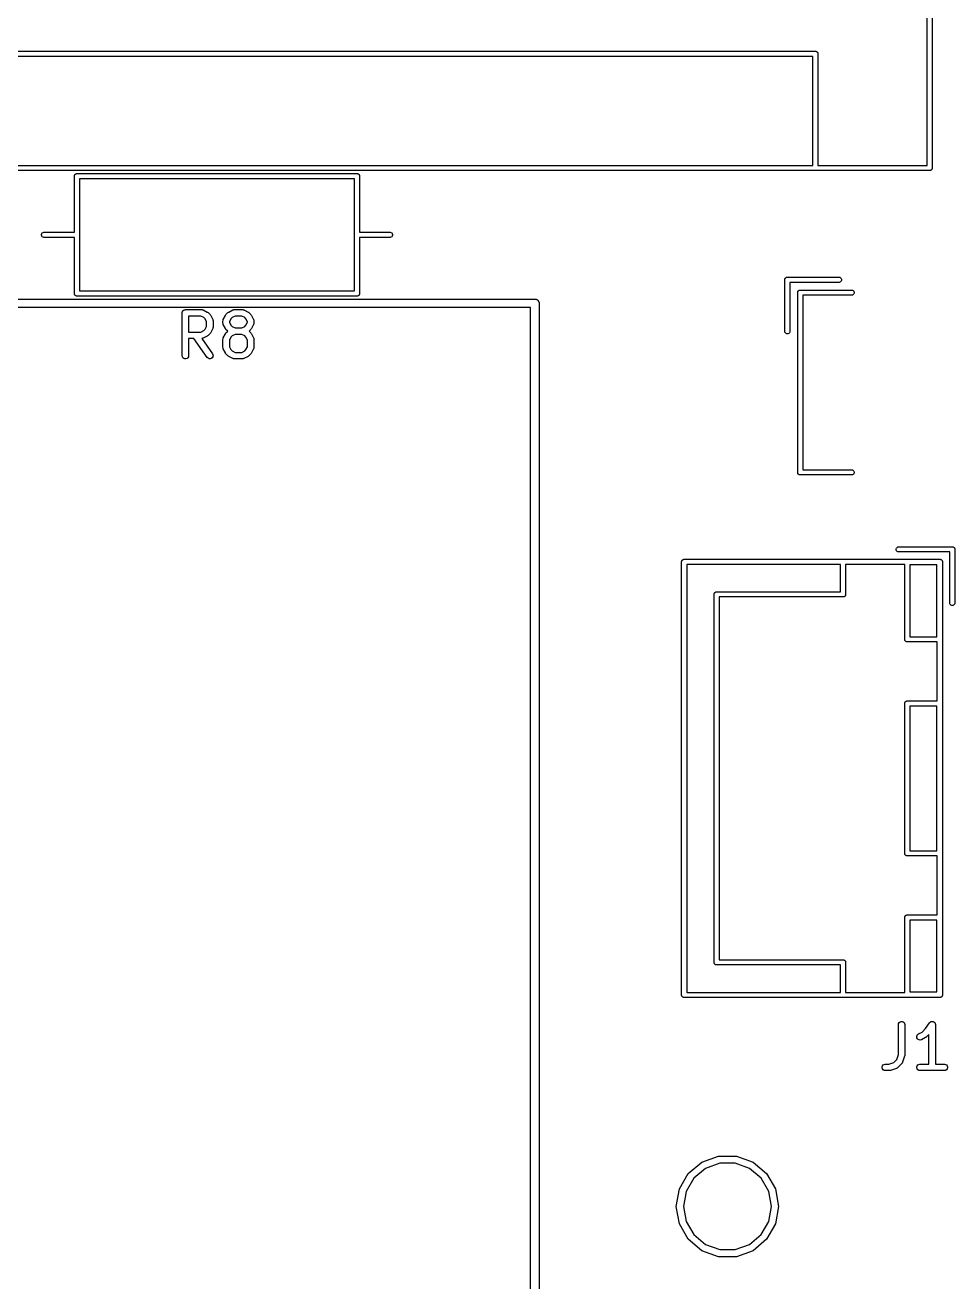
# Model space of a CAD drawing. Extents: x 0 to 100, y 0 to 100.
# Drawn here: x 50.6 to 72.31, y 29.24 to 58.6 of the extents above; entities that cross this region are included whole.
import ezdxf

# ---------------------------------------------------------------- set-up
doc = ezdxf.new("R2010")
doc.units = 0
doc.header["$MEASUREMENT"] = 0
doc.layers.add('BLACK', color=7, linetype='CONTINUOUS')

msp = doc.modelspace()

# ---------------------------------------------------------------- linework, layer by layer
at = {"layer": 'BLACK', "linetype": 'CONTINUOUS'}
for p, q in [((71.66, 55.32), (71.66, 73.24)), ((71.78, 60.425), (71.78, 55.2548)), ((30.9448, 57.99), (69.0552, 57.99)), ((68.99, 57.87), (33.55, 57.87)), ((68.99, 55.32), (68.99, 57.87)), ((69.0552, 57.99), (69.0553, 57.99)), ((69.0553, 57.99), (69.0606, 57.99)), ((69.0606, 57.99), (69.0656, 57.9882)), ((69.0656, 57.9882), (69.0708, 57.9873)), ((69.0708, 57.9873), (69.0755, 57.9846)), ((69.0755, 57.9846), (69.0805, 57.9828)), ((69.0805, 57.9828), (69.0845, 57.9793)), ((69.0845, 57.9793), (69.0892, 57.9767)), ((69.0892, 57.9767), (69.0926, 57.9726)), ((69.0926, 57.9726), (69.0967, 57.9692)), ((69.0967, 57.9692), (69.0993, 57.9645)), ((69.0993, 57.9645), (69.1028, 57.9605)), ((69.1028, 57.9605), (69.1046, 57.9555)), ((69.1046, 57.9555), (69.1073, 57.9508)), ((69.1073, 57.9508), (69.1082, 57.9456)), ((69.1082, 57.9456), (69.11, 57.9406)), ((69.11, 57.9406), (69.11, 57.9353)), ((69.11, 57.9353), (69.11, 57.9352)), ((69.11, 57.9352), (69.11, 55.32)), ((33.55, 55.32), (68.99, 55.32)), ((69.11, 55.32), (71.66, 55.32)), ((71.7455, 55.2054), (71.7408, 55.2027)), ((71.7505, 55.2072), (71.7455, 55.2054)), ((71.7545, 55.2107), (71.7505, 55.2072)), ((71.7592, 55.2133), (71.7545, 55.2107)), ((71.7626, 55.2174), (71.7592, 55.2133)), ((71.7667, 55.2208), (71.7626, 55.2174)), ((71.7693, 55.2255), (71.7667, 55.2208)), ((71.7728, 55.2295), (71.7693, 55.2255)), ((71.7746, 55.2345), (71.7728, 55.2295)), ((71.7773, 55.2392), (71.7746, 55.2345)), ((71.7782, 55.2444), (71.7773, 55.2392)), ((71.78, 55.2494), (71.7782, 55.2444)), ((71.78, 55.2548), (71.78, 55.2547)), ((71.78, 55.2547), (71.78, 55.2494)), ((71.7252, 55.2), (33.4848, 55.2)), ((51.75, 55.0806), (51.7518, 55.0856)), ((51.75, 55.0753), (51.75, 55.0806)), ((51.75, 55.0752), (51.75, 55.0753)), ((51.75, 53.76), (51.75, 55.0752)), ((51.7518, 55.0856), (51.7527, 55.0908)), ((51.7527, 55.0908), (51.7554, 55.0955)), ((51.7554, 55.0955), (51.7572, 55.1005)), ((51.7572, 55.1005), (51.7607, 55.1045)), ((51.7607, 55.1045), (51.7633, 55.1092)), ((51.7633, 55.1092), (51.7674, 55.1126)), ((51.7674, 55.1126), (51.7708, 55.1167)), ((51.7708, 55.1167), (51.7755, 55.1193)), ((51.7755, 55.1193), (51.7795, 55.1228)), ((51.7795, 55.1228), (51.7845, 55.1246)), ((51.7845, 55.1246), (51.7892, 55.1273)), ((51.7892, 55.1273), (51.7944, 55.1282)), ((51.7944, 55.1282), (51.7994, 55.13)), ((51.7994, 55.13), (51.8047, 55.13)), ((51.8047, 55.13), (51.8048, 55.13)), ((51.8048, 55.13), (58.3552, 55.13)), ((51.87, 55.01), (51.87, 52.39)), ((58.29, 55.01), (51.87, 55.01)), ((58.29, 52.39), (58.29, 55.01)), ((58.3552, 55.13), (58.3553, 55.13)), ((58.3553, 55.13), (58.3606, 55.13)), ((58.3606, 55.13), (58.3656, 55.1282)), ((58.3656, 55.1282), (58.3708, 55.1273)), ((58.3708, 55.1273), (58.3755, 55.1246)), ((58.3755, 55.1246), (58.3805, 55.1228)), ((58.3805, 55.1228), (58.3845, 55.1193)), ((58.3845, 55.1193), (58.3892, 55.1167)), ((58.3892, 55.1167), (58.3926, 55.1126)), ((58.3926, 55.1126), (58.3967, 55.1092)), ((58.3967, 55.1092), (58.3993, 55.1045)), ((58.3993, 55.1045), (58.4028, 55.1005)), ((58.4028, 55.1005), (58.4046, 55.0955)), ((58.4046, 55.0955), (58.4073, 55.0908)), ((58.4073, 55.0908), (58.4082, 55.0856)), ((58.4082, 55.0856), (58.41, 55.0806)), ((58.41, 55.0806), (58.41, 55.0753)), ((58.41, 55.0753), (58.41, 55.0752)), ((58.41, 55.0752), (58.41, 53.76)), ((71.7253, 55.2), (71.7252, 55.2)), ((71.7306, 55.2), (71.7253, 55.2)), ((71.7356, 55.2018), (71.7306, 55.2)), ((71.7408, 55.2027), (71.7356, 55.2018)), ((50.9872, 53.7305), (51.0008, 53.7467)), ((51.0008, 53.7467), (51.0192, 53.7573)), ((51.0192, 53.7573), (51.0348, 53.76)), ((51.0348, 53.76), (51.75, 53.76)), ((58.41, 53.76), (59.1252, 53.76)), ((59.1252, 53.76), (59.1408, 53.7573)), ((59.1408, 53.7573), (59.1592, 53.7467)), ((59.1592, 53.7467), (59.1728, 53.7305)), ((50.98, 53.7106), (50.9872, 53.7305)), ((50.98, 53.6894), (50.98, 53.7106)), ((50.9872, 53.6695), (50.98, 53.6894)), ((51.0008, 53.6533), (50.9872, 53.6695)), ((51.0192, 53.6427), (51.0008, 53.6533)), ((51.0348, 53.64), (51.0192, 53.6427)), ((51.75, 53.64), (51.0348, 53.64)), ((51.75, 52.3194), (51.75, 53.64)), ((59.1252, 53.64), (58.41, 53.64)), ((58.41, 53.64), (58.41, 52.3248)), ((59.1408, 53.6427), (59.1252, 53.64)), ((59.1592, 53.6533), (59.1408, 53.6427)), ((59.1728, 53.6695), (59.1592, 53.6533)), ((59.1728, 53.7305), (59.18, 53.7106)), ((59.18, 53.6894), (59.1728, 53.6695)), ((59.18, 53.7106), (59.18, 53.6894)), ((68.34, 52.6606), (68.3418, 52.6656)), ((68.34, 52.6553), (68.34, 52.6606)), ((68.34, 52.6552), (68.34, 52.6553)), ((68.34, 51.4448), (68.34, 52.6552)), ((68.3418, 52.6656), (68.3427, 52.6708)), ((68.3427, 52.6708), (68.3454, 52.6755)), ((68.3454, 52.6755), (68.3472, 52.6805)), ((68.3472, 52.6805), (68.3507, 52.6845)), ((68.3507, 52.6845), (68.3533, 52.6892)), ((68.3533, 52.6892), (68.3574, 52.6926)), ((68.3574, 52.6926), (68.3608, 52.6967)), ((68.3608, 52.6967), (68.3655, 52.6993)), ((68.3655, 52.6993), (68.3695, 52.7028)), ((68.3695, 52.7028), (68.3745, 52.7046)), ((68.3745, 52.7046), (68.3792, 52.7073)), ((68.3792, 52.7073), (68.3844, 52.7082)), ((68.3844, 52.7082), (68.3894, 52.71)), ((68.3894, 52.71), (68.3947, 52.71)), ((68.3947, 52.71), (68.3948, 52.71)), ((68.3948, 52.71), (69.6052, 52.71)), ((69.6052, 52.59), (68.46, 52.59)), ((68.46, 52.59), (68.46, 51.4448)), ((69.6052, 52.71), (69.6208, 52.7073)), ((69.6208, 52.5927), (69.6052, 52.59)), ((69.6208, 52.7073), (69.6392, 52.6967)), ((69.6392, 52.6033), (69.6208, 52.5927)), ((69.6392, 52.6967), (69.6528, 52.6805)), ((69.6528, 52.6195), (69.6392, 52.6033)), ((69.6528, 52.6805), (69.66, 52.6606)), ((69.66, 52.6394), (69.6528, 52.6195)), ((69.66, 52.6606), (69.66, 52.6394)), ((51.7518, 52.3144), (51.75, 52.3194)), ((51.7527, 52.3092), (51.7518, 52.3144)), ((51.7554, 52.3045), (51.7527, 52.3092)), ((51.7572, 52.2995), (51.7554, 52.3045)), ((51.7607, 52.2955), (51.7572, 52.2995)), ((51.7633, 52.2908), (51.7607, 52.2955)), ((51.7674, 52.2874), (51.7633, 52.2908)), ((51.7708, 52.2833), (51.7674, 52.2874)), ((51.7755, 52.2807), (51.7708, 52.2833)), ((51.7795, 52.2772), (51.7755, 52.2807)), ((51.7845, 52.2754), (51.7795, 52.2772)), ((51.7892, 52.2727), (51.7845, 52.2754)), ((51.7944, 52.2718), (51.7892, 52.2727)), ((51.7994, 52.27), (51.7944, 52.2718)), ((51.8047, 52.27), (51.7994, 52.27)), ((51.8048, 52.27), (51.8047, 52.27)), ((58.3552, 52.27), (51.8048, 52.27)), ((51.87, 52.39), (58.29, 52.39)), ((58.3553, 52.27), (58.3552, 52.27)), ((58.3606, 52.27), (58.3553, 52.27)), ((58.3656, 52.2718), (58.3606, 52.27)), ((58.3708, 52.2727), (58.3656, 52.2718)), ((58.3755, 52.2754), (58.3708, 52.2727)), ((58.3805, 52.2772), (58.3755, 52.2754)), ((58.3845, 52.2807), (58.3805, 52.2772)), ((58.3892, 52.2833), (58.3845, 52.2807)), ((58.3926, 52.2874), (58.3892, 52.2833)), ((58.3967, 52.2908), (58.3926, 52.2874)), ((58.3993, 52.2955), (58.3967, 52.2908)), ((58.4028, 52.2995), (58.3993, 52.2955)), ((58.4046, 52.3045), (58.4028, 52.2995)), ((58.4073, 52.3092), (58.4046, 52.3045)), ((58.4082, 52.3144), (58.4073, 52.3092)), ((58.41, 52.3194), (58.4082, 52.3144)), ((58.41, 52.3248), (58.41, 52.3247)), ((58.41, 52.3247), (58.41, 52.3194)), ((68.64, 52.3606), (68.6418, 52.3656)), ((68.64, 52.3553), (68.64, 52.3606)), ((68.64, 52.3552), (68.64, 52.3553)), ((68.64, 48.1606), (68.64, 52.3552)), ((68.6418, 52.3656), (68.6427, 52.3708)), ((68.6427, 52.3708), (68.6454, 52.3755)), ((68.6454, 52.3755), (68.6472, 52.3805)), ((68.6472, 52.3805), (68.6507, 52.3845)), ((68.6507, 52.3845), (68.6533, 52.3892)), ((68.6533, 52.3892), (68.6574, 52.3926)), ((68.6574, 52.3926), (68.6608, 52.3967)), ((68.6608, 52.3967), (68.6655, 52.3993)), ((68.6655, 52.3993), (68.6695, 52.4028)), ((68.6695, 52.4028), (68.6745, 52.4046)), ((68.6745, 52.4046), (68.6792, 52.4073)), ((68.6792, 52.4073), (68.6844, 52.4082)), ((68.6844, 52.4082), (68.6894, 52.41)), ((68.6894, 52.41), (68.6947, 52.41)), ((68.6947, 52.41), (68.6948, 52.41)), ((68.6948, 52.41), (69.9052, 52.41)), ((69.9052, 52.29), (68.76, 52.29)), ((68.76, 52.29), (68.76, 48.21)), ((69.9052, 52.41), (69.9208, 52.4073)), ((69.9208, 52.2927), (69.9052, 52.29)), ((69.9208, 52.4073), (69.9392, 52.3967)), ((69.9392, 52.3033), (69.9208, 52.2927)), ((69.9392, 52.3967), (69.9528, 52.3805)), ((69.9528, 52.3195), (69.9392, 52.3033)), ((69.9528, 52.3805), (69.96, 52.3606)), ((69.96, 52.3394), (69.9528, 52.3195)), ((69.96, 52.3606), (69.96, 52.3394)), ((37.4913, 52.2), (62.5087, 52.2)), ((62.4, 52), (37.6, 52)), ((62.4, 0.2), (62.4, 52)), ((62.5087, 52.2), (62.5088, 52.2)), ((62.5088, 52.2), (62.5176, 52.2)), ((62.5176, 52.2), (62.526, 52.197)), ((62.526, 52.197), (62.5347, 52.1954)), ((62.5347, 52.1954), (62.5424, 52.191)), ((62.5424, 52.191), (62.5508, 52.1879)), ((62.5508, 52.1879), (62.5576, 52.1822)), ((62.5576, 52.1822), (62.5653, 52.1778)), ((62.5653, 52.1778), (62.571, 52.171)), ((62.571, 52.171), (62.5778, 52.1653)), ((62.5778, 52.1653), (62.5822, 52.1576)), ((62.5822, 52.1576), (62.5879, 52.1508)), ((62.5879, 52.1508), (62.591, 52.1424)), ((62.591, 52.1424), (62.5954, 52.1347)), ((62.5954, 52.1347), (62.597, 52.126)), ((62.597, 52.126), (62.6, 52.1176)), ((62.6, 52.1176), (62.6, 52.1088)), ((62.6, 52.1088), (62.6, 52.1087)), ((62.6, 52.1087), (62.6, 0.09126)), ((54.2669, 51.8776), (54.268, 51.8841)), ((54.2669, 50.8776), (54.2669, 51.8776)), ((54.268, 51.8906), (54.2703, 51.8968)), ((54.268, 51.8841), (54.268, 51.8906)), ((54.2703, 51.8968), (54.2714, 51.9033)), ((54.2714, 51.9033), (54.2747, 51.909)), ((54.2747, 51.909), (54.277, 51.9151)), ((54.277, 51.9151), (54.2812, 51.9201)), ((54.2812, 51.9201), (54.2845, 51.9258)), ((54.2845, 51.9258), (54.2895, 51.93)), ((54.2895, 51.93), (54.2937, 51.9351)), ((54.2937, 51.9351), (54.2994, 51.9384)), ((54.2994, 51.9384), (54.3044, 51.9426)), ((54.3044, 51.9426), (54.3106, 51.9448)), ((54.3106, 51.9448), (54.3163, 51.9481)), ((54.3163, 51.9481), (54.3227, 51.9492)), ((54.3227, 51.9492), (54.3289, 51.9515)), ((54.3289, 51.9515), (54.3354, 51.9515)), ((54.3354, 51.9515), (54.3419, 51.9526)), ((54.3419, 51.9526), (54.7229, 51.9526)), ((54.4169, 51.8026), (54.4169, 51.4288)), ((54.7052, 51.8026), (54.4169, 51.8026)), ((54.7737, 51.7684), (54.7052, 51.8026)), ((54.7229, 51.9526), (54.7271, 51.9519)), ((54.7271, 51.9519), (54.7314, 51.9521)), ((54.7314, 51.9521), (54.7399, 51.9496)), ((54.7399, 51.9496), (54.7485, 51.9481)), ((54.7485, 51.9481), (54.7523, 51.9459)), ((54.7523, 51.9459), (54.7564, 51.9447)), ((54.7564, 51.9447), (54.8516, 51.8971)), ((54.8041, 51.738), (54.7737, 51.7684)), ((54.8383, 51.6694), (54.8041, 51.738)), ((54.8516, 51.8971), (54.8613, 51.8899)), ((54.8613, 51.8899), (54.8711, 51.883)), ((54.8711, 51.883), (54.9187, 51.8354)), ((54.9187, 51.8354), (54.9256, 51.8256)), ((54.9256, 51.8256), (54.9328, 51.8159)), ((54.9328, 51.8159), (54.9804, 51.7207)), ((54.9804, 51.7207), (54.9816, 51.7165)), ((54.9816, 51.7165), (54.9838, 51.7128)), ((54.9838, 51.7128), (54.9853, 51.7041)), ((54.9853, 51.7041), (54.9878, 51.6957)), ((54.9878, 51.6957), (54.9876, 51.6914)), ((54.9876, 51.6914), (54.9883, 51.6871)), ((54.9883, 51.6871), (54.9883, 51.5443)), ((55.2193, 51.6871), (55.22, 51.6914)), ((55.2193, 51.6395), (55.2193, 51.6871)), ((55.2198, 51.6957), (55.2223, 51.7041)), ((55.22, 51.6914), (55.2198, 51.6957)), ((55.2223, 51.7041), (55.2238, 51.7128)), ((55.2238, 51.7128), (55.226, 51.7165)), ((55.226, 51.7165), (55.2272, 51.7207)), ((55.2272, 51.7207), (55.2748, 51.8159)), ((55.2748, 51.8159), (55.282, 51.8256)), ((55.282, 51.8256), (55.2889, 51.8354)), ((55.2889, 51.8354), (55.3365, 51.883)), ((55.3365, 51.883), (55.3463, 51.8899)), ((55.3463, 51.8899), (55.356, 51.8971)), ((55.356, 51.8971), (55.4512, 51.9447)), ((55.4035, 51.738), (55.3693, 51.6694)), ((55.4339, 51.7684), (55.4035, 51.738)), ((55.5025, 51.8026), (55.4339, 51.7684)), ((55.4512, 51.9447), (55.4554, 51.9459)), ((55.4554, 51.9459), (55.4591, 51.9481)), ((55.4591, 51.9481), (55.4678, 51.9496)), ((55.4678, 51.9496), (55.4762, 51.9521)), ((55.4762, 51.9521), (55.4805, 51.9519)), ((55.4805, 51.9519), (55.4848, 51.9526)), ((55.4848, 51.9526), (55.6752, 51.9526)), ((55.6575, 51.8026), (55.5025, 51.8026)), ((55.726, 51.7684), (55.6575, 51.8026)), ((55.6752, 51.9526), (55.6795, 51.9519)), ((55.6795, 51.9519), (55.6838, 51.9521)), ((55.6838, 51.9521), (55.6922, 51.9496)), ((55.6922, 51.9496), (55.7009, 51.9481)), ((55.7009, 51.9481), (55.7046, 51.9459)), ((55.7046, 51.9459), (55.7088, 51.9447)), ((55.7088, 51.9447), (55.804, 51.8971)), ((55.7565, 51.738), (55.726, 51.7684)), ((55.7907, 51.6694), (55.7565, 51.738)), ((55.804, 51.8971), (55.8137, 51.8899)), ((55.8137, 51.8899), (55.8235, 51.883)), ((55.8235, 51.883), (55.8711, 51.8354)), ((55.8711, 51.8354), (55.878, 51.8256)), ((55.878, 51.8256), (55.8852, 51.8159)), ((55.8852, 51.8159), (55.9328, 51.7207)), ((55.9328, 51.7207), (55.934, 51.7165)), ((55.934, 51.7165), (55.9362, 51.7128)), ((55.9362, 51.7128), (55.9377, 51.7041)), ((55.9377, 51.7041), (55.9402, 51.6957)), ((55.9402, 51.6957), (55.94, 51.6914)), ((55.94, 51.6914), (55.9407, 51.6871)), ((55.9407, 51.6871), (55.9407, 51.6395)), ((54.4169, 51.4288), (54.7052, 51.4288)), ((54.7052, 51.4288), (54.7737, 51.4631)), ((54.7737, 51.4631), (54.8041, 51.4935)), ((54.8041, 51.4935), (54.8383, 51.562)), ((54.8383, 51.562), (54.8383, 51.6694)), ((54.9187, 51.396), (54.8711, 51.3484)), ((54.9256, 51.4058), (54.9187, 51.396)), ((54.9328, 51.4155), (54.9256, 51.4058)), ((54.9804, 51.5107), (54.9328, 51.4155)), ((54.9816, 51.5149), (54.9804, 51.5107)), ((54.9838, 51.5186), (54.9816, 51.5149)), ((54.9853, 51.5273), (54.9838, 51.5186)), ((54.9878, 51.5357), (54.9853, 51.5273)), ((54.9883, 51.5443), (54.9876, 51.54)), ((54.9876, 51.54), (54.9878, 51.5357)), ((55.22, 51.6353), (55.2193, 51.6395)), ((55.2198, 51.6309), (55.22, 51.6353)), ((55.2223, 51.6225), (55.2198, 51.6309)), ((55.2238, 51.6139), (55.2223, 51.6225)), ((55.226, 51.6101), (55.2238, 51.6139)), ((55.2272, 51.606), (55.226, 51.6101)), ((55.2748, 51.5107), (55.2272, 51.606)), ((55.2272, 51.2921), (55.2748, 51.3874)), ((55.282, 51.5011), (55.2748, 51.5107)), ((55.2748, 51.3874), (55.282, 51.397)), ((55.2889, 51.4913), (55.282, 51.5011)), ((55.282, 51.397), (55.2889, 51.4068)), ((55.3311, 51.449), (55.2889, 51.4913)), ((55.2889, 51.4068), (55.3311, 51.449)), ((55.3693, 51.6694), (55.3693, 51.6572)), ((55.3693, 51.6572), (55.4035, 51.5887)), ((55.4035, 51.5887), (55.4339, 51.5583)), ((55.4339, 51.5583), (55.5025, 51.524)), ((55.5025, 51.524), (55.6575, 51.524)), ((55.6575, 51.524), (55.726, 51.5583)), ((55.726, 51.5583), (55.7565, 51.5887)), ((55.7565, 51.5887), (55.7907, 51.6572)), ((55.7907, 51.6572), (55.7907, 51.6694)), ((55.8711, 51.4913), (55.8289, 51.449)), ((55.8289, 51.449), (55.8711, 51.4068)), ((55.878, 51.5011), (55.8711, 51.4913)), ((55.8711, 51.4068), (55.878, 51.397)), ((55.8852, 51.5107), (55.878, 51.5011)), ((55.878, 51.397), (55.8852, 51.3874)), ((55.9328, 51.606), (55.8852, 51.5107)), ((55.8852, 51.3874), (55.9328, 51.2921)), ((55.934, 51.6101), (55.9328, 51.606)), ((55.9362, 51.6139), (55.934, 51.6101)), ((55.9377, 51.6225), (55.9362, 51.6139)), ((55.9402, 51.6309), (55.9377, 51.6225)), ((55.9407, 51.6395), (55.94, 51.6353)), ((55.94, 51.6353), (55.9402, 51.6309)), ((68.3427, 51.4292), (68.34, 51.4448)), ((68.3533, 51.4108), (68.3427, 51.4292)), ((68.3695, 51.3972), (68.3533, 51.4108)), ((68.3894, 51.39), (68.3695, 51.3972)), ((68.4106, 51.39), (68.3894, 51.39)), ((68.4305, 51.3972), (68.4106, 51.39)), ((68.4467, 51.4108), (68.4305, 51.3972)), ((68.4573, 51.4292), (68.4467, 51.4108)), ((68.46, 51.4448), (68.4573, 51.4292)), ((54.541, 51.2788), (54.4169, 51.2788)), ((54.4169, 51.2788), (54.4169, 50.8776)), ((54.8519, 50.8346), (54.541, 51.2788)), ((54.7271, 51.2796), (54.7239, 51.279)), ((54.7239, 51.279), (54.9748, 50.9206)), ((54.7314, 51.2793), (54.7271, 51.2796)), ((54.7399, 51.2818), (54.7314, 51.2793)), ((54.7485, 51.2833), (54.7399, 51.2818)), ((54.7523, 51.2855), (54.7485, 51.2833)), ((54.7564, 51.2867), (54.7523, 51.2855)), ((54.8516, 51.3343), (54.7564, 51.2867)), ((54.8613, 51.3415), (54.8516, 51.3343)), ((54.8711, 51.3484), (54.8613, 51.3415)), ((55.2193, 51.2586), (55.22, 51.2628)), ((55.2193, 51.0681), (55.2193, 51.2586)), ((55.2198, 51.2671), (55.2223, 51.2756)), ((55.22, 51.2628), (55.2198, 51.2671)), ((55.2223, 51.2756), (55.2238, 51.2842)), ((55.2238, 51.2842), (55.226, 51.288)), ((55.226, 51.288), (55.2272, 51.2921)), ((55.4035, 51.3094), (55.3693, 51.2409)), ((55.3693, 51.2409), (55.3693, 51.0858)), ((55.4339, 51.3398), (55.4035, 51.3094)), ((55.5025, 51.374), (55.4339, 51.3398)), ((55.6575, 51.374), (55.5025, 51.374)), ((55.726, 51.3398), (55.6575, 51.374)), ((55.7565, 51.3094), (55.726, 51.3398)), ((55.7907, 51.2409), (55.7565, 51.3094)), ((55.7907, 51.0858), (55.7907, 51.2409)), ((55.9328, 51.2921), (55.934, 51.288)), ((55.934, 51.288), (55.9362, 51.2842)), ((55.9362, 51.2842), (55.9377, 51.2756)), ((55.9377, 51.2756), (55.9402, 51.2671)), ((55.9402, 51.2671), (55.94, 51.2628)), ((55.94, 51.2628), (55.9407, 51.2586)), ((55.9407, 51.2586), (55.9407, 51.0681)), ((54.2714, 50.852), (54.2669, 50.8776)), ((54.2845, 50.8294), (54.2714, 50.852)), ((54.3044, 50.8127), (54.2845, 50.8294)), ((54.3289, 50.8038), (54.3044, 50.8127)), ((54.3549, 50.8038), (54.3289, 50.8038)), ((54.3794, 50.8127), (54.3549, 50.8038)), ((54.3994, 50.8294), (54.3794, 50.8127)), ((54.4124, 50.852), (54.3994, 50.8294)), ((54.4169, 50.8776), (54.4124, 50.852)), ((54.8703, 50.8162), (54.8519, 50.8346)), ((54.8939, 50.8052), (54.8703, 50.8162)), ((54.9199, 50.8029), (54.8939, 50.8052)), ((54.945, 50.8096), (54.9199, 50.8029)), ((54.9664, 50.8246), (54.945, 50.8096)), ((54.9813, 50.8459), (54.9664, 50.8246)), ((54.9748, 50.9206), (54.9858, 50.897)), ((54.988, 50.8711), (54.9813, 50.8459)), ((54.9858, 50.897), (54.988, 50.8711)), ((55.22, 51.0638), (55.2193, 51.0681)), ((55.2198, 51.0595), (55.22, 51.0638)), ((55.2223, 51.0511), (55.2198, 51.0595)), ((55.2238, 51.0424), (55.2223, 51.0511)), ((55.226, 51.0387), (55.2238, 51.0424)), ((55.2272, 51.0346), (55.226, 51.0387)), ((55.2748, 50.9393), (55.2272, 51.0346)), ((55.282, 50.9297), (55.2748, 50.9393)), ((55.2889, 50.9198), (55.282, 50.9297)), ((55.3365, 50.8722), (55.2889, 50.9198)), ((55.3463, 50.8653), (55.3365, 50.8722)), ((55.356, 50.8582), (55.3463, 50.8653)), ((55.4512, 50.8105), (55.356, 50.8582)), ((55.3693, 51.0858), (55.4035, 51.0173)), ((55.4035, 51.0173), (55.4339, 50.9869)), ((55.4339, 50.9869), (55.5025, 50.9526)), ((55.4554, 50.8093), (55.4512, 50.8105)), ((55.4591, 50.8071), (55.4554, 50.8093)), ((55.4678, 50.8056), (55.4591, 50.8071)), ((55.4762, 50.8031), (55.4678, 50.8056)), ((55.4805, 50.8034), (55.4762, 50.8031)), ((55.4848, 50.8026), (55.4805, 50.8034)), ((55.6752, 50.8026), (55.4848, 50.8026)), ((55.5025, 50.9526), (55.6575, 50.9526)), ((55.6575, 50.9526), (55.726, 50.9869)), ((55.6795, 50.8034), (55.6752, 50.8026)), ((55.6838, 50.8031), (55.6795, 50.8034)), ((55.6922, 50.8056), (55.6838, 50.8031)), ((55.7009, 50.8071), (55.6922, 50.8056)), ((55.7046, 50.8093), (55.7009, 50.8071)), ((55.7088, 50.8105), (55.7046, 50.8093)), ((55.804, 50.8582), (55.7088, 50.8105)), ((55.726, 50.9869), (55.7565, 51.0173)), ((55.7565, 51.0173), (55.7907, 51.0858)), ((55.8137, 50.8653), (55.804, 50.8582)), ((55.8235, 50.8722), (55.8137, 50.8653)), ((55.8711, 50.9198), (55.8235, 50.8722)), ((55.878, 50.9297), (55.8711, 50.9198)), ((55.8852, 50.9393), (55.878, 50.9297)), ((55.9328, 51.0346), (55.8852, 50.9393)), ((55.934, 51.0387), (55.9328, 51.0346)), ((55.9362, 51.0424), (55.934, 51.0387)), ((55.9377, 51.0511), (55.9362, 51.0424)), ((55.9402, 51.0595), (55.9377, 51.0511)), ((55.9407, 51.0681), (55.94, 51.0638)), ((55.94, 51.0638), (55.9402, 51.0595)), ((68.64, 48.1394), (68.64, 48.1606)), ((68.76, 48.21), (69.9052, 48.21)), ((69.9052, 48.21), (69.9208, 48.2073)), ((69.9208, 48.2073), (69.9392, 48.1967)), ((69.9392, 48.1967), (69.9528, 48.1805)), ((69.9528, 48.1805), (69.96, 48.1606)), ((69.96, 48.1606), (69.96, 48.1394)), ((68.6418, 48.1344), (68.64, 48.1394)), ((68.6427, 48.1292), (68.6418, 48.1344)), ((68.6454, 48.1245), (68.6427, 48.1292)), ((68.6472, 48.1195), (68.6454, 48.1245)), ((68.6507, 48.1155), (68.6472, 48.1195)), ((68.6533, 48.1108), (68.6507, 48.1155)), ((68.6574, 48.1074), (68.6533, 48.1108)), ((68.6608, 48.1033), (68.6574, 48.1074)), ((68.6655, 48.1007), (68.6608, 48.1033)), ((68.6695, 48.0972), (68.6655, 48.1007)), ((68.6745, 48.0954), (68.6695, 48.0972)), ((68.6792, 48.0927), (68.6745, 48.0954)), ((68.6844, 48.0918), (68.6792, 48.0927)), ((68.6894, 48.09), (68.6844, 48.0918)), ((68.6947, 48.09), (68.6894, 48.09)), ((68.6948, 48.09), (68.6947, 48.09)), ((69.9052, 48.09), (68.6948, 48.09)), ((69.9208, 48.0927), (69.9052, 48.09)), ((69.9392, 48.1033), (69.9208, 48.0927)), ((69.9528, 48.1195), (69.9392, 48.1033)), ((69.96, 48.1394), (69.9528, 48.1195)), ((70.9472, 46.3805), (70.9608, 46.3967)), ((70.9608, 46.3967), (70.9792, 46.4073)), ((70.9792, 46.4073), (70.9948, 46.41)), ((70.9948, 46.41), (72.2552, 46.41)), ((72.2552, 46.41), (72.2553, 46.41)), ((72.2553, 46.41), (72.2606, 46.41)), ((72.2606, 46.41), (72.2656, 46.4082)), ((72.2656, 46.4082), (72.2708, 46.4073)), ((72.2708, 46.4073), (72.2755, 46.4046)), ((72.2755, 46.4046), (72.2805, 46.4028)), ((72.2805, 46.4028), (72.2845, 46.3993)), ((72.2845, 46.3993), (72.2892, 46.3967)), ((72.2892, 46.3967), (72.2926, 46.3926)), ((65.9433, 46.0992), (65.9474, 46.1026)), ((65.9474, 46.1026), (65.9508, 46.1067)), ((65.9508, 46.1067), (65.9555, 46.1093)), ((65.9555, 46.1093), (65.9595, 46.1128)), ((65.9595, 46.1128), (65.9645, 46.1146)), ((65.9645, 46.1146), (65.9692, 46.1173)), ((65.9692, 46.1173), (65.9744, 46.1182)), ((65.9744, 46.1182), (65.9794, 46.12)), ((65.9794, 46.12), (65.9847, 46.12)), ((65.9847, 46.12), (65.9848, 46.12)), ((65.9848, 46.12), (71.9652, 46.12)), ((70.94, 46.3606), (70.9472, 46.3805)), ((70.94, 46.3394), (70.94, 46.3606)), ((70.9472, 46.3195), (70.94, 46.3394)), ((70.9608, 46.3033), (70.9472, 46.3195)), ((70.9792, 46.2927), (70.9608, 46.3033)), ((70.9948, 46.29), (70.9792, 46.2927)), ((72.19, 46.29), (70.9948, 46.29)), ((71.9652, 46.12), (71.9653, 46.12)), ((71.9653, 46.12), (71.9706, 46.12)), ((71.9706, 46.12), (71.9756, 46.1182)), ((71.9756, 46.1182), (71.9808, 46.1173)), ((71.9808, 46.1173), (71.9855, 46.1146)), ((71.9855, 46.1146), (71.9905, 46.1128)), ((71.9905, 46.1128), (71.9945, 46.1093)), ((71.9945, 46.1093), (71.9992, 46.1067)), ((71.9992, 46.1067), (72.0026, 46.1026)), ((72.0026, 46.1026), (72.0067, 46.0992)), ((72.19, 45.0948), (72.19, 46.29)), ((72.2926, 46.3926), (72.2967, 46.3892)), ((72.2967, 46.3892), (72.2993, 46.3845)), ((72.2993, 46.3845), (72.3028, 46.3805)), ((72.3028, 46.3805), (72.3046, 46.3755)), ((72.3046, 46.3755), (72.3073, 46.3708)), ((72.3073, 46.3708), (72.3082, 46.3656)), ((72.3082, 46.3656), (72.31, 46.3606)), ((72.31, 46.3606), (72.31, 46.3553)), ((72.31, 46.3553), (72.31, 46.3552)), ((72.31, 46.3552), (72.31, 45.0948)), ((65.93, 46.0706), (65.9318, 46.0756)), ((65.93, 46.0653), (65.93, 46.0706)), ((65.93, 46.0652), (65.93, 46.0653)), ((65.93, 35.9506), (65.93, 46.0652)), ((65.9318, 46.0756), (65.9327, 46.0808)), ((65.9327, 46.0808), (65.9354, 46.0855)), ((65.9354, 46.0855), (65.9372, 46.0905)), ((65.9372, 46.0905), (65.9407, 46.0945)), ((65.9407, 46.0945), (65.9433, 46.0992)), ((66.05, 46), (66.05, 36)), ((69.64, 46), (66.05, 46)), ((69.64, 45.36), (69.64, 46)), ((71.14, 46), (69.76, 46)), ((69.76, 46), (69.76, 45.2948)), ((71.14, 44.2606), (71.14, 46)), ((71.26, 45.99), (71.26, 44.31)), ((71.89, 45.99), (71.26, 45.99)), ((71.89, 44.31), (71.89, 45.99)), ((72.0067, 46.0992), (72.0093, 46.0945)), ((72.0093, 46.0945), (72.0128, 46.0905)), ((72.0128, 46.0905), (72.0146, 46.0855)), ((72.0146, 46.0855), (72.0173, 46.0808)), ((72.0173, 46.0808), (72.0182, 46.0756)), ((72.0182, 46.0756), (72.02, 46.0706)), ((72.02, 46.0706), (72.02, 46.0653)), ((72.02, 46.0653), (72.02, 46.0652)), ((72.02, 46.0652), (72.02, 35.9348)), ((66.69, 45.3106), (66.6918, 45.3156)), ((66.69, 45.3053), (66.69, 45.3106)), ((66.69, 45.3052), (66.69, 45.3053)), ((66.69, 41.0052), (66.69, 45.3052)), ((66.6918, 45.3156), (66.6927, 45.3208)), ((66.6927, 45.3208), (66.6954, 45.3255)), ((66.6954, 45.3255), (66.6972, 45.3305)), ((66.6972, 45.3305), (66.7007, 45.3345)), ((66.7007, 45.3345), (66.7033, 45.3392)), ((66.7033, 45.3392), (66.7074, 45.3426)), ((66.7074, 45.3426), (66.7108, 45.3467)), ((66.7108, 45.3467), (66.7155, 45.3493)), ((66.7155, 45.3493), (66.7195, 45.3528)), ((66.7195, 45.3528), (66.7245, 45.3546)), ((66.7245, 45.3546), (66.7292, 45.3573)), ((66.7292, 45.3573), (66.7344, 45.3582)), ((66.7344, 45.3582), (66.7394, 45.36)), ((66.7394, 45.36), (66.7447, 45.36)), ((66.7447, 45.36), (66.7448, 45.36)), ((66.7448, 45.36), (69.64, 45.36)), ((69.7052, 45.24), (66.81, 45.24)), ((66.81, 45.24), (66.81, 36.76)), ((69.7053, 45.24), (69.7052, 45.24)), ((69.7106, 45.24), (69.7053, 45.24)), ((69.7156, 45.2418), (69.7106, 45.24)), ((69.7208, 45.2427), (69.7156, 45.2418)), ((69.7255, 45.2454), (69.7208, 45.2427)), ((69.7305, 45.2472), (69.7255, 45.2454)), ((69.7345, 45.2507), (69.7305, 45.2472)), ((69.7392, 45.2533), (69.7345, 45.2507)), ((69.7426, 45.2574), (69.7392, 45.2533)), ((69.7467, 45.2608), (69.7426, 45.2574)), ((69.7493, 45.2655), (69.7467, 45.2608)), ((69.7528, 45.2695), (69.7493, 45.2655)), ((69.7546, 45.2745), (69.7528, 45.2695)), ((69.7573, 45.2792), (69.7546, 45.2745)), ((69.7582, 45.2844), (69.7573, 45.2792)), ((69.76, 45.2894), (69.7582, 45.2844)), ((69.76, 45.2948), (69.76, 45.2947)), ((69.76, 45.2947), (69.76, 45.2894)), ((72.1927, 45.0792), (72.19, 45.0948)), ((72.2033, 45.0608), (72.1927, 45.0792)), ((72.2195, 45.0472), (72.2033, 45.0608)), ((72.2394, 45.04), (72.2195, 45.0472)), ((72.2606, 45.04), (72.2394, 45.04)), ((72.2805, 45.0472), (72.2606, 45.04)), ((72.2967, 45.0608), (72.2805, 45.0472)), ((72.3073, 45.0792), (72.2967, 45.0608)), ((72.31, 45.0948), (72.3073, 45.0792)), ((71.14, 44.2394), (71.14, 44.2606)), ((71.1418, 44.2344), (71.14, 44.2394)), ((71.1427, 44.2292), (71.1418, 44.2344)), ((71.1454, 44.2246), (71.1427, 44.2292)), ((71.1472, 44.2195), (71.1454, 44.2246)), ((71.1507, 44.2155), (71.1472, 44.2195)), ((71.1533, 44.2108), (71.1507, 44.2155)), ((71.1574, 44.2074), (71.1533, 44.2108)), ((71.1608, 44.2033), (71.1574, 44.2074)), ((71.1655, 44.2007), (71.1608, 44.2033)), ((71.1695, 44.1972), (71.1655, 44.2007)), ((71.1745, 44.1954), (71.1695, 44.1972)), ((71.1792, 44.1927), (71.1745, 44.1954)), ((71.1844, 44.1918), (71.1792, 44.1927)), ((71.1894, 44.19), (71.1844, 44.1918)), ((71.1947, 44.19), (71.1894, 44.19)), ((71.1948, 44.19), (71.1947, 44.19)), ((71.9, 44.19), (71.1948, 44.19)), ((71.26, 44.31), (71.89, 44.31)), ((71.9, 42.81), (71.9, 44.19)), ((71.14, 42.7606), (71.1418, 42.7656)), ((71.14, 42.7553), (71.14, 42.7606)), ((71.14, 42.7552), (71.14, 42.7553)), ((71.14, 39.2606), (71.14, 42.7552)), ((71.1418, 42.7656), (71.1427, 42.7708)), ((71.1427, 42.7708), (71.1454, 42.7755)), ((71.1454, 42.7755), (71.1472, 42.7805)), ((71.1472, 42.7805), (71.1507, 42.7845)), ((71.1507, 42.7845), (71.1533, 42.7892)), ((71.1533, 42.7892), (71.1574, 42.7926)), ((71.1574, 42.7926), (71.1608, 42.7967)), ((71.1608, 42.7967), (71.1655, 42.7993)), ((71.1655, 42.7993), (71.1695, 42.8028)), ((71.1695, 42.8028), (71.1745, 42.8046)), ((71.1745, 42.8046), (71.1792, 42.8073)), ((71.1792, 42.8073), (71.1844, 42.8082)), ((71.1844, 42.8082), (71.1894, 42.81)), ((71.1894, 42.81), (71.1947, 42.81)), ((71.1947, 42.81), (71.1948, 42.81)), ((71.1948, 42.81), (71.9, 42.81)), ((71.26, 42.69), (71.26, 39.31)), ((71.89, 42.69), (71.26, 42.69)), ((71.89, 39.31), (71.89, 42.69)), ((66.69, 36.6948), (66.69, 41.0052)), ((71.14, 39.2394), (71.14, 39.2606)), ((71.1418, 39.2344), (71.14, 39.2394)), ((71.1427, 39.2292), (71.1418, 39.2344)), ((71.1454, 39.2246), (71.1427, 39.2292)), ((71.1472, 39.2195), (71.1454, 39.2246)), ((71.1507, 39.2155), (71.1472, 39.2195)), ((71.1533, 39.2108), (71.1507, 39.2155)), ((71.1574, 39.2074), (71.1533, 39.2108)), ((71.1608, 39.2033), (71.1574, 39.2074)), ((71.1655, 39.2007), (71.1608, 39.2033)), ((71.1695, 39.1972), (71.1655, 39.2007)), ((71.1745, 39.1954), (71.1695, 39.1972)), ((71.1792, 39.1927), (71.1745, 39.1954)), ((71.1844, 39.1918), (71.1792, 39.1927)), ((71.1894, 39.19), (71.1844, 39.1918)), ((71.1947, 39.19), (71.1894, 39.19)), ((71.1948, 39.19), (71.1947, 39.19)), ((71.9, 39.19), (71.1948, 39.19)), ((71.26, 39.31), (71.89, 39.31)), ((71.9, 37.81), (71.9, 39.19)), ((71.14, 37.7606), (71.1418, 37.7656)), ((71.14, 37.7553), (71.14, 37.7606)), ((71.14, 37.7552), (71.14, 37.7553)), ((71.14, 36), (71.14, 37.7552)), ((71.1418, 37.7656), (71.1427, 37.7708)), ((71.1427, 37.7708), (71.1454, 37.7755)), ((71.1454, 37.7755), (71.1472, 37.7805)), ((71.1472, 37.7805), (71.1507, 37.7845)), ((71.1507, 37.7845), (71.1533, 37.7892)), ((71.1533, 37.7892), (71.1574, 37.7926)), ((71.1574, 37.7926), (71.1608, 37.7967)), ((71.1608, 37.7967), (71.1655, 37.7993)), ((71.1655, 37.7993), (71.1695, 37.8028)), ((71.1695, 37.8028), (71.1745, 37.8046)), ((71.1745, 37.8046), (71.1792, 37.8073)), ((71.1792, 37.8073), (71.1844, 37.8082)), ((71.1844, 37.8082), (71.1894, 37.81)), ((71.1894, 37.81), (71.1947, 37.81)), ((71.1947, 37.81), (71.1948, 37.81)), ((71.1948, 37.81), (71.9, 37.81)), ((71.26, 37.69), (71.26, 36.01)), ((71.89, 37.69), (71.26, 37.69)), ((71.89, 36.01), (71.89, 37.69)), ((66.81, 36.76), (69.7052, 36.76)), ((69.7052, 36.76), (69.7053, 36.76)), ((69.7053, 36.76), (69.7106, 36.76)), ((69.7106, 36.76), (69.7156, 36.7582)), ((69.7156, 36.7582), (69.7208, 36.7573)), ((69.7208, 36.7573), (69.7255, 36.7546)), ((69.7255, 36.7546), (69.7305, 36.7528)), ((69.7305, 36.7528), (69.7345, 36.7493)), ((69.7345, 36.7493), (69.7392, 36.7467)), ((69.7392, 36.7467), (69.7426, 36.7426)), ((69.7426, 36.7426), (69.7467, 36.7392)), ((69.7467, 36.7392), (69.7493, 36.7345)), ((69.7493, 36.7345), (69.7528, 36.7305)), ((69.7528, 36.7305), (69.7546, 36.7255)), ((69.7546, 36.7255), (69.7573, 36.7208)), ((69.7573, 36.7208), (69.7582, 36.7156)), ((69.7582, 36.7156), (69.76, 36.7106)), ((69.76, 36.7106), (69.76, 36.7053)), ((69.76, 36.7053), (69.76, 36.7052)), ((69.76, 36.7052), (69.76, 36)), ((66.69, 36.6947), (66.69, 36.6948)), ((66.69, 36.6894), (66.69, 36.6947)), ((66.6918, 36.6844), (66.69, 36.6894)), ((66.6927, 36.6792), (66.6918, 36.6844)), ((66.6954, 36.6745), (66.6927, 36.6792)), ((66.6972, 36.6695), (66.6954, 36.6745)), ((66.7007, 36.6655), (66.6972, 36.6695)), ((66.7033, 36.6608), (66.7007, 36.6655)), ((66.7074, 36.6574), (66.7033, 36.6608)), ((66.7108, 36.6533), (66.7074, 36.6574)), ((66.7155, 36.6507), (66.7108, 36.6533)), ((66.7195, 36.6472), (66.7155, 36.6507)), ((66.7245, 36.6454), (66.7195, 36.6472)), ((66.7292, 36.6427), (66.7245, 36.6454)), ((66.7344, 36.6418), (66.7292, 36.6427)), ((66.7394, 36.64), (66.7344, 36.6418)), ((66.7447, 36.64), (66.7394, 36.64)), ((66.7448, 36.64), (66.7447, 36.64)), ((69.64, 36.64), (66.7448, 36.64)), ((69.64, 36), (69.64, 36.64)), ((65.93, 35.9294), (65.93, 35.9506)), ((65.9318, 35.9244), (65.93, 35.9294)), ((65.9327, 35.9192), (65.9318, 35.9244)), ((65.9354, 35.9145), (65.9327, 35.9192)), ((65.9372, 35.9095), (65.9354, 35.9145)), ((65.9407, 35.9055), (65.9372, 35.9095)), ((65.9433, 35.9008), (65.9407, 35.9055)), ((65.9474, 35.8974), (65.9433, 35.9008)), ((65.9508, 35.8933), (65.9474, 35.8974)), ((65.9555, 35.8907), (65.9508, 35.8933)), ((65.9595, 35.8872), (65.9555, 35.8907)), ((65.9645, 35.8854), (65.9595, 35.8872)), ((65.9692, 35.8827), (65.9645, 35.8854)), ((65.9744, 35.8818), (65.9692, 35.8827)), ((65.9794, 35.88), (65.9744, 35.8818)), ((65.9847, 35.88), (65.9794, 35.88)), ((65.9848, 35.88), (65.9847, 35.88)), ((71.9652, 35.88), (65.9848, 35.88)), ((66.05, 36), (69.64, 36)), ((69.76, 36), (71.14, 36)), ((71.26, 36.01), (71.89, 36.01)), ((71.9653, 35.88), (71.9652, 35.88)), ((71.9706, 35.88), (71.9653, 35.88)), ((71.9756, 35.8818), (71.9706, 35.88)), ((71.9808, 35.8827), (71.9756, 35.8818)), ((71.9855, 35.8854), (71.9808, 35.8827)), ((71.9905, 35.8872), (71.9855, 35.8854)), ((71.9945, 35.8907), (71.9905, 35.8872)), ((71.9992, 35.8933), (71.9945, 35.8907)), ((72.0026, 35.8974), (71.9992, 35.8933)), ((72.0067, 35.9008), (72.0026, 35.8974)), ((72.0093, 35.9055), (72.0067, 35.9008)), ((72.0128, 35.9095), (72.0093, 35.9055)), ((72.0146, 35.9145), (72.0128, 35.9095)), ((72.0173, 35.9192), (72.0146, 35.9145)), ((72.0182, 35.9244), (72.0173, 35.9192)), ((72.02, 35.9294), (72.0182, 35.9244)), ((72.02, 35.9348), (72.02, 35.9347)), ((72.02, 35.9347), (72.02, 35.9294)), ((70.9917, 35.2476), (70.9962, 35.2733)), ((70.9917, 34.5455), (70.9917, 35.2476)), ((70.9962, 35.2733), (71.0092, 35.2958)), ((71.0092, 35.2958), (71.0292, 35.3126)), ((71.0292, 35.3126), (71.0536, 35.3215)), ((71.0536, 35.3215), (71.0797, 35.3215)), ((71.0797, 35.3215), (71.1042, 35.3126)), ((71.1042, 35.3126), (71.1241, 35.2958)), ((71.1241, 35.2958), (71.1371, 35.2733)), ((71.1371, 35.2733), (71.1417, 35.2476)), ((71.1417, 35.2476), (71.1417, 34.5333)), ((71.6274, 35.1525), (71.7185, 35.2892)), ((71.7185, 35.2892), (71.7214, 35.2922)), ((71.7214, 35.2922), (71.7235, 35.2958)), ((71.7235, 35.2958), (71.7304, 35.3016)), ((71.7304, 35.3016), (71.7365, 35.3081)), ((71.7365, 35.3081), (71.7403, 35.3099)), ((71.7403, 35.3099), (71.7435, 35.3126)), ((71.7435, 35.3126), (71.7519, 35.3156)), ((71.7519, 35.3156), (71.7599, 35.3196)), ((71.7599, 35.3196), (71.764, 35.3201)), ((71.764, 35.3201), (71.7679, 35.3215)), ((71.7679, 35.3215), (71.7769, 35.3215)), ((71.7769, 35.3215), (71.7858, 35.3225)), ((71.7858, 35.3225), (71.7898, 35.3215)), ((71.7898, 35.3215), (71.794, 35.3215)), ((71.794, 35.3215), (71.8024, 35.3184)), ((71.8024, 35.3184), (71.8111, 35.3163)), ((71.8111, 35.3163), (71.8145, 35.314)), ((71.8145, 35.314), (71.8185, 35.3126)), ((71.8185, 35.3126), (71.8253, 35.3068)), ((71.8253, 35.3068), (71.8328, 35.3019)), ((71.8328, 35.3019), (71.8352, 35.2985)), ((71.8352, 35.2985), (71.8384, 35.2958)), ((71.8384, 35.2958), (71.8429, 35.2881)), ((71.8429, 35.2881), (71.8482, 35.2809)), ((71.8482, 35.2809), (71.8494, 35.2769)), ((71.8494, 35.2769), (71.8514, 35.2733)), ((71.8514, 35.2733), (71.853, 35.2645)), ((71.853, 35.2645), (71.8555, 35.2559)), ((71.8555, 35.2559), (71.8552, 35.2517)), ((71.8552, 35.2517), (71.856, 35.2476)), ((71.856, 35.2476), (71.856, 34.3226)), ((71.4204, 34.9664), (71.4264, 34.9917)), ((71.4233, 34.9405), (71.4204, 34.9664)), ((71.4264, 34.9917), (71.4408, 35.0135)), ((71.4408, 35.0135), (71.4617, 35.029)), ((71.4617, 35.029), (71.546, 35.0712)), ((71.624, 34.9424), (71.5288, 34.8948)), ((71.546, 35.0712), (71.6274, 35.1525)), ((71.6337, 34.9496), (71.624, 34.9424)), ((71.6435, 34.9565), (71.6337, 34.9496)), ((71.706, 35.0189), (71.6435, 34.9565)), ((71.706, 34.3226), (71.706, 35.0189)), ((71.435, 34.9172), (71.4233, 34.9405)), ((71.4539, 34.8993), (71.435, 34.9172)), ((71.4778, 34.889), (71.4539, 34.8993)), ((71.5038, 34.8874), (71.4778, 34.889)), ((71.5288, 34.8948), (71.5038, 34.8874)), ((70.7688, 34.3226), (70.8833, 34.3608)), ((70.8833, 34.3608), (70.9535, 34.431)), ((70.9535, 34.431), (70.9917, 34.5455)), ((71.087, 34.3588), (71.082, 34.3516)), ((71.0881, 34.363), (71.087, 34.3588)), ((71.0902, 34.3668), (71.0881, 34.363)), ((71.1378, 34.5096), (71.0902, 34.3668)), ((71.1396, 34.5215), (71.1378, 34.5096)), ((71.1417, 34.5333), (71.1396, 34.5215)), ((70.6119, 34.2606), (70.6208, 34.2851)), ((70.6119, 34.2346), (70.6119, 34.2606)), ((70.6208, 34.2101), (70.6119, 34.2346)), ((70.6208, 34.2851), (70.6375, 34.3051)), ((70.6375, 34.1902), (70.6208, 34.2101)), ((70.6375, 34.3051), (70.6601, 34.3181)), ((70.6601, 34.1771), (70.6375, 34.1902)), ((70.6601, 34.3181), (70.6857, 34.3226)), ((70.6857, 34.1726), (70.6601, 34.1771)), ((70.6857, 34.3226), (70.7688, 34.3226)), ((70.781, 34.1726), (70.6857, 34.1726)), ((70.7928, 34.1747), (70.781, 34.1726)), ((70.8047, 34.1765), (70.7928, 34.1747)), ((70.9475, 34.2241), (70.8047, 34.1765)), ((70.9513, 34.2261), (70.9475, 34.2241)), ((70.9555, 34.2273), (70.9513, 34.2261)), ((70.9627, 34.2323), (70.9555, 34.2273)), ((70.9704, 34.2365), (70.9627, 34.2323)), ((70.9733, 34.2397), (70.9704, 34.2365)), ((70.9768, 34.2422), (70.9733, 34.2397)), ((71.0721, 34.3374), (70.9768, 34.2422)), ((71.0746, 34.341), (71.0721, 34.3374)), ((71.0778, 34.3439), (71.0746, 34.341)), ((71.082, 34.3516), (71.0778, 34.3439)), ((71.4214, 34.2606), (71.4303, 34.2851)), ((71.4214, 34.2346), (71.4214, 34.2606)), ((71.4303, 34.2101), (71.4214, 34.2346)), ((71.4303, 34.2851), (71.447, 34.3051)), ((71.447, 34.1902), (71.4303, 34.2101)), ((71.447, 34.3051), (71.4696, 34.3181)), ((71.4696, 34.1771), (71.447, 34.1902)), ((71.4696, 34.3181), (71.4952, 34.3226)), ((71.4952, 34.1726), (71.4696, 34.1771)), ((71.4952, 34.3226), (71.706, 34.3226)), ((72.0667, 34.1726), (71.4952, 34.1726)), ((71.856, 34.3226), (72.0667, 34.3226)), ((72.0667, 34.3226), (72.0923, 34.3181)), ((72.0923, 34.1771), (72.0667, 34.1726)), ((72.0923, 34.3181), (72.1149, 34.3051)), ((72.1149, 34.1902), (72.0923, 34.1771)), ((72.1149, 34.3051), (72.1316, 34.2851)), ((72.1316, 34.2101), (72.1149, 34.1902)), ((72.1316, 34.2851), (72.1405, 34.2606)), ((72.1405, 34.2346), (72.1316, 34.2101)), ((72.1405, 34.2606), (72.1405, 34.2346)), ((66.0846, 31.7681), (66.4025, 32.0349)), ((66.4025, 32.0349), (66.7925, 32.1768)), ((66.822, 32.0094), (66.4875, 31.8877)), ((66.7925, 32.1768), (67.2075, 32.1768)), ((67.178, 32.0094), (66.822, 32.0094)), ((67.5125, 31.8877), (67.178, 32.0094)), ((67.2075, 32.1768), (67.5975, 32.0349)), ((67.5975, 32.0349), (67.9154, 31.7681)), ((65.8771, 31.4087), (66.0846, 31.7681)), ((66.4875, 31.8877), (66.2148, 31.6589)), ((67.7852, 31.6589), (67.5125, 31.8877)), ((67.9154, 31.7681), (68.1229, 31.4087)), ((66.2148, 31.6589), (66.0368, 31.3506)), ((67.9632, 31.3506), (67.7852, 31.6589)), ((65.805, 31), (65.8771, 31.4087)), ((66.0368, 31.3506), (65.975, 31)), ((68.025, 31), (67.9632, 31.3506)), ((68.1229, 31.4087), (68.195, 31)), ((65.8771, 30.5913), (65.805, 31)), ((65.975, 31), (66.0368, 30.6494)), ((67.9632, 30.6494), (68.025, 31)), ((68.195, 31), (68.1229, 30.5913)), ((66.0846, 30.2319), (65.8771, 30.5913)), ((66.0368, 30.6494), (66.2148, 30.3411)), ((67.7852, 30.3411), (67.9632, 30.6494)), ((68.1229, 30.5913), (67.9154, 30.2319)), ((66.2148, 30.3411), (66.4875, 30.1123)), ((67.5125, 30.1123), (67.7852, 30.3411)), ((66.4025, 29.9651), (66.0846, 30.2319)), ((66.7925, 29.8232), (66.4025, 29.9651)), ((66.4875, 30.1123), (66.822, 29.9906)), ((66.822, 29.9906), (67.178, 29.9906)), ((67.178, 29.9906), (67.5125, 30.1123)), ((67.5975, 29.9651), (67.2075, 29.8232)), ((67.9154, 30.2319), (67.5975, 29.9651)), ((67.2075, 29.8232), (66.7925, 29.8232))]:
    msp.add_line(p, q, dxfattribs=at)

doc.saveas('drawing.dxf')
